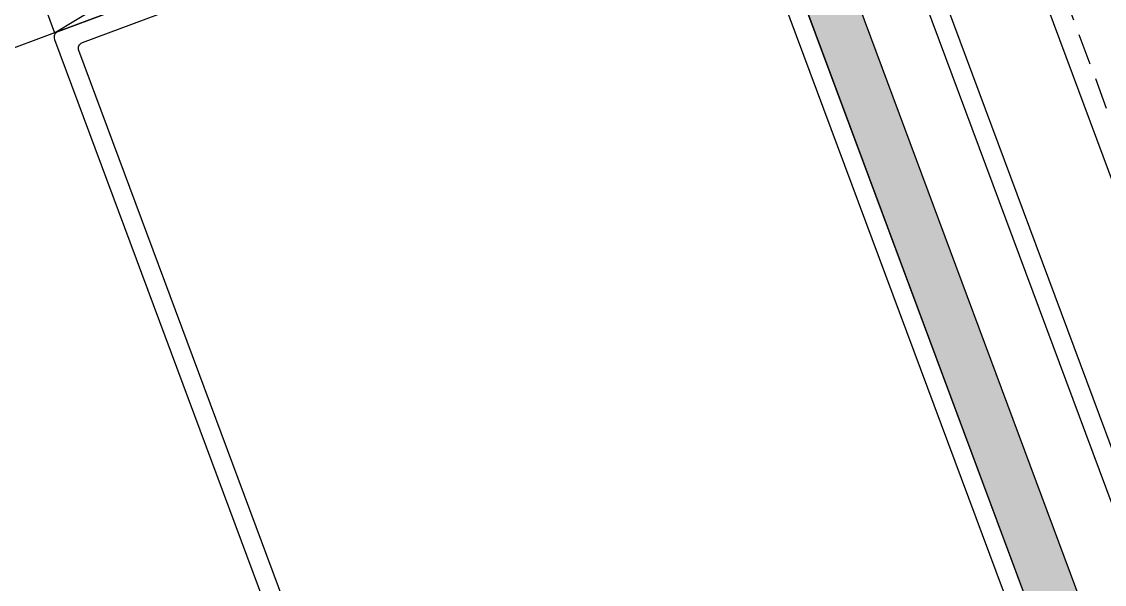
# Model space of a CAD drawing. Extents: x 12199666 to 24617114, y 1197707 to 2548648.
# Drawn here: x 12315203.9 to 12315376.3, y 1286874.7 to 1286964.2 of the extents above; entities that cross this region are included whole.
import ezdxf

# ---------------------------------------------------------------- set-up
doc = ezdxf.new("R2010")
doc.units = 0
doc.header["$LTSCALE"] = 10
doc.header["$MEASUREMENT"] = 0
doc.linetypes.add('TX-PLAN-T1-F11$0$DASHED', pattern=[0.75, 0.5, -0.25])
doc.layers.add('TX-PLAN-T1-F11$0$_EDO-ALUMINIUM-SECTION', color=90, linetype='Continuous', lineweight=30)
for name, color, linetype in [('TX-PLAN-T1-F11$0$F-Alum', 4, 'Continuous'), ('TX-PLAN-T1-F11$0$F-dashed line', 8, 'TX-PLAN-T1-F11$0$DASHED'), ('TX-PLAN-T1-F11$0$F-Misc', 1, 'Continuous'), ('TX-PLAN-T1-F11$0$F_MISC', 8, 'Continuous'), ('TX-PLAN-T1-F11$0$Hatch', 8, 'Continuous')]:
    doc.layers.add(name, color=color, linetype=linetype)

# ---------------------------------------------------------------- blocks, each defined once
blk = doc.blocks.new('*U162')
at = {"layer": 'TX-PLAN-T1-F11$0$F-Misc'}
blk.add_lwpolyline([(0, -8.000024006068998), (0, 0), (-42.21253623487424, 0), (-42.21253623487424, -8.000024006068998)], close=True, dxfattribs=at)
for points in [[(0, -8.000024006068998), (-42.21253623487424, 0)], [(-42.21253623487424, -8.000024006068998), (0, 0)]]:
    blk.add_lwpolyline(points, dxfattribs=at)
blk = doc.blocks.new('TX-PLAN-T1-F11$0$TY001')
at = {"layer": 'TX-PLAN-T1-F11$0$Hatch'}
h = blk.add_hatch(dxfattribs=at)
h.set_pattern_fill('ANGLE', color=256, scale=9.999999999999996, angle=30.01599999723185)
h.set_pattern_definition([(30.0159999972559, (7246.22157835518, 83575.31519769797), (-1.375665006030534, 2.381185795183361), [2, -0.7500000000000002]), (120.0160000000013, (7246.22157835518, 83575.31519769797), (-2.381185795183363, -1.375665006030534), [1.999999999999999, -0.7499999999999996])])
h.paths.add_polyline_path([(350.2253238288686, -354.6837878837832), (354.2542751866858, -361.6576381313353), (322.3892650641501, -380.066776734122), (322.3920172178186, -425.9033668380289), (402.0586897248868, -563.8011208046519), (395.1314504481852, -567.8031243171426), (314.3921460299753, -428.048037958506), (314.398585089948, -375.4440794177499), (343.3252546740696, -358.7324867446878), (343.3858318864368, -358.6351174034935)])
at = {"layer": 'TX-PLAN-T1-F11$0$F-Alum'}
blk.add_line((506.3449489404447, -517.4263246265182), (1074.011602525134, -189.4724320953683), dxfattribs=at)
at = {"layer": 'TX-PLAN-T1-F11$0$F-Alum', "flags": 128}
blk.add_lwpolyline([(53.01061472645961, -31.80457267696329), (390.065040307818, -615.223651404347)], dxfattribs=at)
at = {"layer": 'TX-PLAN-T1-F11$0$F-Alum'}
for points in [[(455.4729844129179, -567.7718404594343), (455.4729844129179, -567.7718404594343), (446.3959872892592, -552.0601956466271), (505.8266415628605, -517.7257626117789, 0.4142135629107179), (506.192285489291, -516.359635047178), (401.1615129876882, -334.5582640464709), (322.3892650641501, -380.0667758264462)], [(439.369238186162, -573.3344405092794), (418.1223877749871, -585.6092291673849), (325.3936407528818, -425.1025364142552), (325.3857700543012, -381.800288240629), (399.198695463594, -339.1568885540619, -0.4142135618083592), (400.5648230256047, -339.522532479692), (502.0939028023276, -515.2627032643359, -0.4142135629305874), (501.7282588758972, -516.6288308289368), (442.4707817491144, -550.8632155012601, 0.4142135623737295), (442.397652963642, -551.1364410138922), (451.2549298969097, -566.4678058499121)], [(309.3460307866335, -439.5040731506597), (405.3548687912989, -605.6890643946535), (437.1462707237806, -587.3224317001004), (438.6470144910272, -589.9200927575439), (435.1871296027675, -591.9189461415081), (435.1871296027675, -591.9189461415081), (404.2579426011071, -609.7874283735582), (306.4801450439263, -440.5405095017923, -0.1317235220179792), (306.3460307864007, -440.0402676794038), (306.3460307864007, -376.5853972057666), (335.2009771130979, -359.9152406854846), (336.701702574268, -362.5128979166475), (309.3460307866335, -378.3168895531417), (309.3460307866335, -439.5040731506597)]]:
    blk.add_lwpolyline(points, format="xyb", dxfattribs=at)
blk.add_lwpolyline([(322.3892650641501, -380.066776734122), (322.3920172178186, -425.9033668380289), (405.9924112183508, -570.6101344211784)], dxfattribs=at)
at = {"layer": 'TX-PLAN-T1-F11$0$F-dashed line', "flags": 128}
blk.add_lwpolyline([(50.2786876456812, -33.38286887168942), (387.3331132275052, -616.8019476004993)], dxfattribs=at)
at = {"layer": 'TX-PLAN-T1-F11$0$Hatch'}
blk.add_lwpolyline([(350.2253238288686, -354.6837878837832), (354.2542751866858, -361.6576381313353), (322.3892650641501, -380.066776734122), (322.3920172178186, -425.9033668380289), (402.0586897248868, -563.8011208046519), (395.1314504481852, -567.8031243171426), (314.3921460299753, -428.048037958506), (314.398585089948, -375.4440794177499), (343.3252546740696, -358.7324867446878), (343.3858318864368, -358.6351174034935), (350.2253238288686, -354.6837878837832), (350.2253238288686, -354.6837878837832)], dxfattribs=at)
at = {"layer": 'TX-PLAN-T1-F11$0$F_MISC', "rotation": 210.0159999954284}
blk.add_blockref('*U162', (473.7956621800549, -545.4699073303491), dxfattribs=at)
blk = doc.blocks.new('TX-PLAN-T1-F11$0$A$C21521A5F')
at = {"rotation": 90}
blk.add_blockref('TX-PLAN-T1-F11$0$TY001', (388.7170751225203, 6260.219757124782, 0.0004146164392175001), dxfattribs=at)
blk = doc.blocks.new('TX-PLAN-T1-F11$0$标准层幕墙0118')
at = {"color": 3, "rotation": 90}
blk.add_blockref('TX-PLAN-T1-F11$0$A$C21521A5F', (22760.21984725795, 37461.28223098579, -0.0004146164392191675), dxfattribs=at)
blk = doc.blocks.new('TX-PLAN-T1-F11')
at = {"layer": 'TX-PLAN-T1-F11$0$_EDO-ALUMINIUM-SECTION', "rotation": 350.4236156863823}
blk.add_blockref('TX-PLAN-T1-F11$0$标准层幕墙0118', (12293055.45042718, 1251790.443008234), dxfattribs=at)

msp = doc.modelspace()

# ---------------------------------------------------------------- block references
msp.add_blockref('TX-PLAN-T1-F11', (0, 0))

doc.saveas('drawing.dxf')
